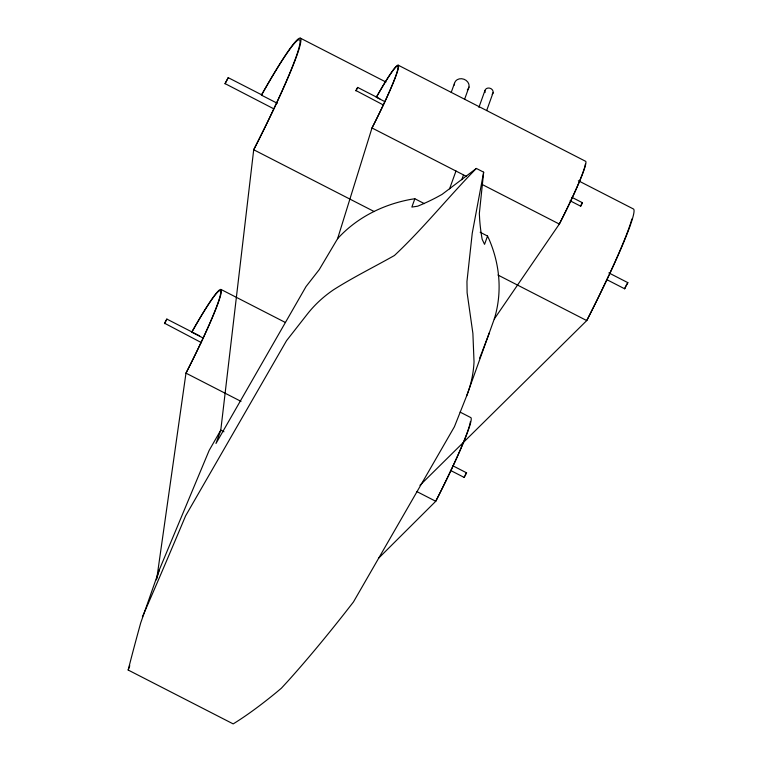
<?xml version="1.0" encoding="UTF-8"?>
<svg xmlns="http://www.w3.org/2000/svg" width="762" height="762" viewBox="0 0 762 762"><rect width="100%" height="100%" fill="white"/><g stroke="black" fill="none" stroke-linecap="round" stroke-linejoin="round"><path stroke-width="1.14" d="M424.339 203.625L414.852 198.758L411.861 207.073L417.671 206.197A238.144 203.264 19.8 0 0 436.369 197.501L442.036 194.405L476.345 168.431L483.66 172.183L479.336 213.531L479.679 219.713A238.144 203.264 19.8 0 0 482.156 239.278L484.546 244.364L487.537 236.049L480.165 232.258M201.53 342.7L164.573 323.24L166.859 319.087L199.692 335.928M166.859 319.087L164.459 323.688M273.653 108.756L225.047 83.61L228.219 77.667L262.052 95.021M228.219 77.667L225.019 83.81M383.305 104.956L355.949 90.545L357.664 87.43L379.819 98.793M357.664 87.43L355.911 90.869M452.818 465.772L466.582 472.831L464.191 477.431L464.715 476.05M571.9 197.32L582.454 202.74L580.663 206.188L580.873 205.54M608.828 272.901L627.859 282.664L624.659 288.798L625.05 287.645M156.858 578.12L185.976 373.142A91.954 7.163 -62.8 0 0 220.637 293.322A91.954 7.163 -62.8 0 0 191.767 332.194L203.416 338.166M483.66 172.183L472.24 233.248L466.954 281.511L467.116 292.779L472.888 333.385L474.031 361.893A146.971 124.597 20 0 1 466.658 395.897L454.409 426.749L353.463 601.942L345.272 612.457A486.994 64.646 -57.5 0 1 287.417 681.647L281.397 688.191L276.32 692.458A493.805 87.668 -53 0 1 233.182 723.9L128.178 670.036A493.805 12.221 -72.5 0 1 140.713 622.887L159.353 569.738L209.169 450.399L220.78 430.159L253.708 149.752A122.606 9.554 -62.8 0 0 299.933 43.32A122.606 9.554 -62.8 0 0 261.433 95.145L277.292 103.28M156.334 579.853L159.353 569.738M223.952 431.787L220.78 430.159L215.979 443.484L306.019 286.579L319.249 269.605L337.585 238.716L371.999 127.968A68.971 5.372 -62.8 0 0 398.002 68.104A68.971 5.372 -62.8 0 0 376.342 97.26L384.81 101.603M466.658 395.897L494.395 318.64A146.961 125.435 19.8 0 0 489.156 239.487L487.537 236.049M451.237 92.335L454.457 83.382M464.553 99.403L468.982 87.087M449.57 188.824L456 170.974M478.898 107.375L484.918 90.64M461.762 179.756L463.363 175.298M486.661 110.576L493.09 92.726M128.178 670.036L129.797 665.731M482.108 351.882L489.356 332.851M479.536 358.426L481.708 352.939M142.38 616.877L145.828 609.019A486.994 10.801 -68.1 0 0 180.518 527.942L185.614 515.836L286.55 340.652L307.296 314.154A146.971 124.597 20 0 1 333.499 289.808C353.177 277.282 374.142 266.976 394.43 255.499C423.491 228.238 448.456 196.901 476.345 168.431M581.054 205.149L582.454 202.74M625.354 286.95L625.735 286.179M465.296 474.859L465.611 474.278M626.145 285.369L627.859 282.664M465.915 473.745L466.582 472.831M494.243 319.068L559.327 224.066A68.971 5.372 -62.8 0 0 585.33 164.192M337.585 238.716L337.89 238.354A146.961 125.435 19.8 0 1 410.918 199.358L414.852 198.758M378.485 558.327L435.75 501.272A91.954 7.163 -62.8 0 0 470.421 421.443M419.957 485.318L586.74 320.583A122.606 9.554 -62.8 0 0 608.99 275.025M398.193 65.17L585.53 161.258A68.637 5.344 -62.8 0 1 559.327 224.066L482.07 184.433M300.276 38.1L385.915 82.029M578.339 180.727L633.317 208.931A122.015 9.506 -62.8 0 1 586.74 320.583L497.938 275.025M570.109 200.777L580.663 206.188M466.192 176.289L371.999 127.968A68.637 5.344 -62.8 0 0 398.488 67.199A68.637 5.344 -62.8 0 0 376.342 97.26M606.685 279.578L624.659 288.798M374.237 211.579L253.708 149.752A122.015 9.506 -62.8 0 0 300.79 41.71A122.015 9.506 -62.8 0 0 261.433 95.145M220.904 289.408L285.464 322.526M460.096 412.099L470.678 417.528A91.516 7.134 -62.8 0 1 435.75 501.272L416.7 491.5M450.418 470.373L464.191 477.431M241.011 401.374L185.976 373.142A91.516 7.134 -62.8 0 0 221.285 292.113A91.516 7.134 -62.8 0 0 191.767 332.194M485.08 92.545A4.22 3.6 19.8 0 1 489.776 88.154A4.22 3.6 19.8 0 1 492.157 94.345M631.879 219.008A122.606 9.554 -62.8 0 1 630.736 222.828M630.431 223.771A122.606 9.554 -62.8 0 1 609.457 274.044M454.352 85.068A7.506 6.41 19.8 0 1 464.029 79.258A7.506 6.41 19.8 0 1 467.325 89.983"/></g></svg>
